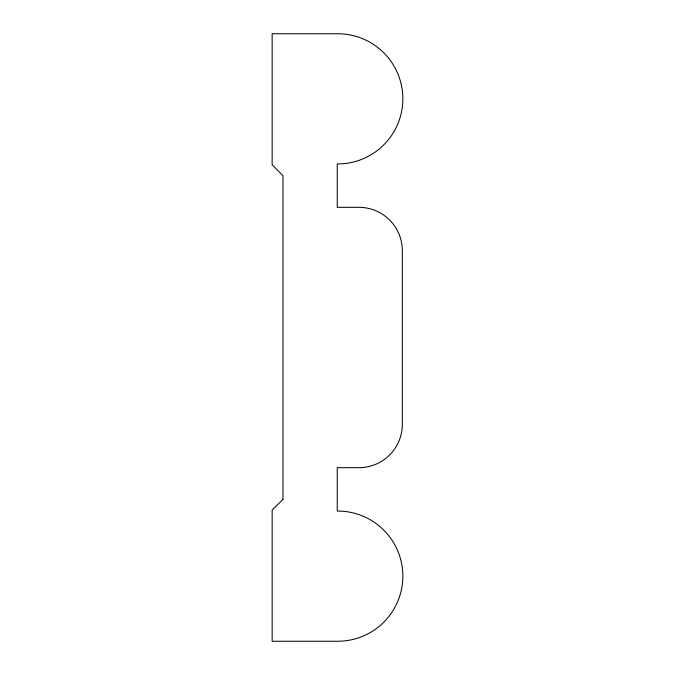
<?xml version="1.0" encoding="UTF-8"?>
<svg xmlns="http://www.w3.org/2000/svg" width="675" height="675" viewBox="0 0 675 675"><rect width="100%" height="100%" fill="white"/><g stroke="black" fill="none" stroke-linecap="round" stroke-linejoin="round"><path stroke-width="1.01" d="M283.002 499.298L272.152 510.148L272.152 641.25L337.247 641.25A65.095 65.095 0 0 0 402.848 576.163A65.095 65.095 0 0 0 337.247 511.068L337.247 467.682L358.94 467.682A43.394 43.394 0 0 0 402.334 424.288L402.334 250.712A43.394 43.394 0 0 0 358.94 207.318L337.247 207.318L337.247 163.932A65.095 65.095 0 0 0 402.848 98.837A65.095 65.095 0 0 0 337.247 33.75L272.152 33.75L272.152 164.852L283.002 175.703L283.002 499.298"/></g></svg>
